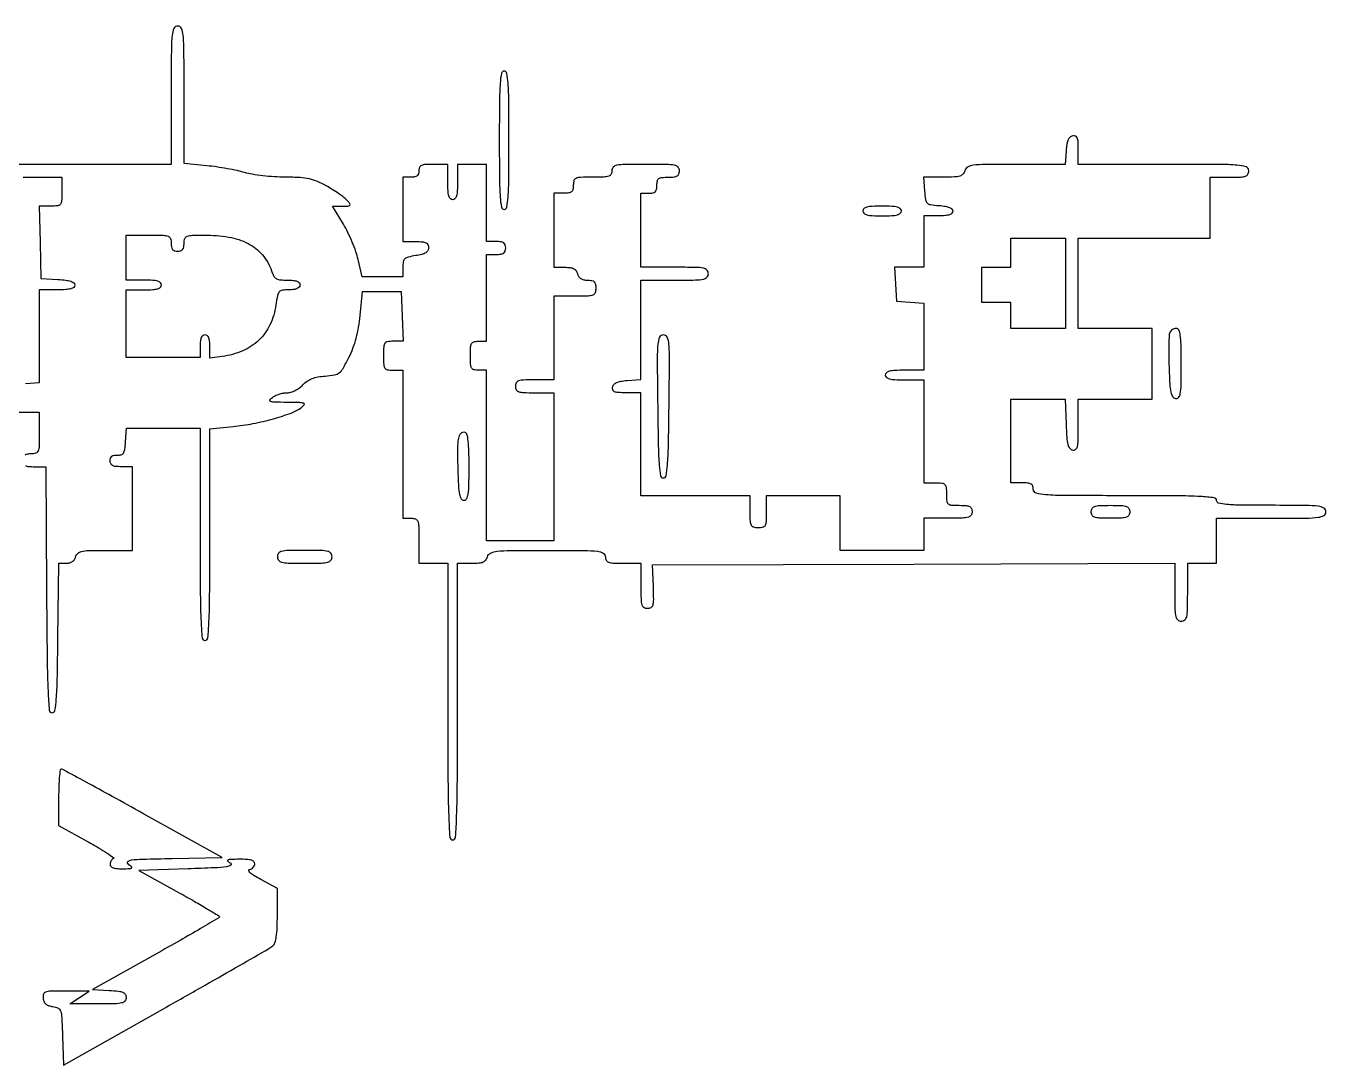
# Model space of a CAD drawing. Header units: millimetres. Extents: x -462 to 438, y -206 to 156.
# Drawn here: x 33.6 to 437.7, y -167.2 to 155.8 of the extents above; entities that cross this region are included whole.
import ezdxf

# ---------------------------------------------------------------- set-up
doc = ezdxf.new("R2010")
doc.units = ezdxf.units.MM
doc.layers.get('0').update_dxf_attribs({"lineweight": 25})

# ---------------------------------------------------------------- blocks, each defined once
blk = doc.blocks.new('compile_logo')
for points in [[(495, 315), (507, 315), (507, 310.5, -0.012021), (506.929716, 307.577037, -0.155608), (506.553736, 306.568449, -0.205757), (505.703532, 306.10466, -0.023388), (503.467249, 306), (499.934498, 306), (500.217249, 294.75), (500.5, 283.5), (505.75, 283.19774, -0.014867), (508.22247, 282.981491, -0.05124), (509.79122, 282.631741, -0.095515), (510.683785, 282.129891, -0.220508), (511, 281.44774, -0.223945), (510.678404, 280.765724, -0.108465), (509.800244, 280.315806, -0.051915), (508.195529, 280.067284, -0.012479), (505.5, 280), (500, 280), (500, 265.557498), (500, 251.114996), (495.75, 250.807498, 0.019164)], [(492.926676, 242), (500, 242), (500, 235.5, -0.006367), (499.947488, 231.376461, -0.085635), (499.653846, 229.9, -0.226921), (498.940826, 229.225912, -0.077921), (497.5, 229, 0.044917), (496.317234, 228.893532, 0.124434), (495.5625, 228.55, 0.149477)], [(495.686015, 225.393344, 0.107908), (496.671566, 225.082388, 0.022665), (498.488117, 225), (501.976235, 225), (502.238117, 186.75, 0.001068), (502.432883, 165.068985, 0.008728), (502.715858, 155.168647, 0.010237), (503.105391, 149.319995, 0.388962), (504, 148.5, 0.365041), (504.851106, 149.21691, 0.023713), (505.279126, 152.669738, 0.014211), (505.569967, 158.788637, 0.001883), (505.76843, 171.75), (506.036861, 195), (508.401799, 195, 0.062499), (509.444281, 195.130819, 0.089242), (510.290866, 195.51671, 0.095544), (510.909916, 196.149288, 0.082261), (511.289749, 197, -0.146917), (511.945571, 198.075638, -0.12961), (513.117769, 198.676602, -0.048454), (515.348614, 198.943618, -0.005574), (520.40638, 199), (529, 199), (529, 212), (529, 225), (525.5, 225, -0.02305), (523.723523, 225.081939, -0.099945), (522.71798, 225.383553, -0.169299), (522.189481, 225.956875, -0.10269), (522, 226.869736, -0.081348), (522.136953, 227.705941, -0.147322), (522.534835, 228.266566, -0.126611), (523.226265, 228.566395, -0.05266), (524.25, 228.619736, 0.077322), (525.459199, 228.74249, 0.192544), (526.161669, 229.261089, 0.105276), (526.560349, 230.371705, 0.015661), (526.807498, 232.75), (527.114996, 237), (538.557498, 237), (550, 237), (550, 204, 0.001237), (550.046276, 185.288603, 0.01012), (550.261364, 176.75, 0.013583), (550.621684, 171.794798, 0.38529), (551.5, 171, 0.385165), (552.378042, 171.794204, 0.013657), (552.738601, 176.733085, 0.01015), (552.953713, 185.246108, 0.001241), (553, 203.898509), (553, 236.797017), (560.25, 237.517025, 0.023132), (566.412091, 238.418376, 0.019993), (572.77635, 239.918471, 0.019588), (578.326151, 241.700096, 0.074487), (581.51423, 243.435555, 0.070669), (582.334609, 244.260717, 0.507519), (582.195013, 244.715368, 0.077331), (581.007729, 244.930498, 0.003777), (577, 245, -0.003952), (573.045968, 245.06995, -0.074779), (571.829614, 245.284852, -0.499548), (571.679373, 245.738109, -0.07935), (572.44113, 246.531803, -0.052843), (573.375664, 247.094499, -0.031483), (574.585953, 247.568717, -0.03124), (575.86617, 247.892928, -0.046427), (577.016816, 248, 0.072157), (578.21471, 248.173778, 0.043181), (579.556256, 248.700976, 0.04143), (580.860961, 249.489378, 0.047595), (581.953428, 250.450426, -0.051583), (583.289296, 251.606872, -0.058168), (584.783044, 252.411798, -0.050738), (586.588255, 252.924371, -0.027645), (588.877742, 253.200426, 0.025692), (591.759899, 253.536536, 0.12538), (593.249673, 254.196338, 0.097866), (594.424469, 255.565053, 0.012537), (596.252755, 259, 0.02676), (597.505407, 261.877846, 0.023514), (598.505219, 264.998917, 0.022266), (599.25377, 268.37055, 0.018663), (599.752755, 272), (600.5, 279.5), (606.5, 279.5), (612.5, 279.5), (612.792064, 271.75), (613.084129, 264), (610.042064, 264, 0.034865), (608.206983, 263.871882, 0.212344), (607.419004, 263.380185, 0.137338), (607.068604, 262.328028, 0.012128), (607, 259.5, 0.012152), (607.068508, 256.681601, 0.135673), (607.416667, 255.625, 0.212646), (608.198831, 255.130535, 0.036189), (610, 255), (613, 255), (613, 232), (613, 209), (615.5, 209, -0.0831), (616.944318, 208.758286, -0.227859), (617.660714, 208.05, -0.080329), (617.949769, 206.485599, -0.005599), (618, 202), (618, 195), (622.5, 195), (627, 195), (627, 152, 0.000926), (627.045411, 127.475396, 0.007792), (627.258721, 116.416667, 0.008452), (627.59949, 109.840694, 0.394238), (628.5, 109, 0.394238), (629.40051, 109.840694, 0.008452), (629.741279, 116.416667, 0.007792), (629.954589, 127.475396, 0.000926), (630, 152), (630, 195), (634.383369, 195, 0.0182), (636.681075, 195.083666, 0.078731), (638.006446, 195.393897, 0.133527), (638.802542, 196.002304, 0.099573), (639.289749, 197, -0.223747), (640.241856, 198.139552, -0.082061), (642.315347, 198.715139, -0.024862), (646.527465, 198.95679, -0.001899), (657.90638, 199, -0.001751), (669.440635, 198.959612, -0.025777), (673.488298, 198.722366, -0.099572), (675.332417, 198.13453, -0.272383), (676, 197, 0.118451), (676.253284, 195.945848, 0.189837), (676.9375, 195.340909, 0.077556), (678.359853, 195.061504, 0.009792), (681.5, 195), (687, 195), (687, 188, 0.00641), (687.053749, 183.807776, 0.065528), (687.32389, 182.095853, 0.191871), (687.949137, 181.300974, 0.132047), (689.068917, 181, 0.124694), (690.187223, 181.283297, 0.205481), (690.782705, 182.036068, 0.068848), (690.989653, 183.663781, 0.006307), (690.893074, 187.75), (690.648314, 194.5), (771.824157, 194.75588), (853, 195.01176), (853, 186.00588, 0.004483), (853.049055, 180.534797, 0.050192), (853.305519, 178.375735, 0.16851), (853.915362, 177.386424, 0.172815), (855, 177, 0.17273), (856.084603, 177.386209, 0.168559), (856.694444, 178.375, 0.050222), (856.950933, 180.532834, 0.004487), (857, 186), (857, 195), (861.5, 195), (866, 195), (866, 202), (866, 209), (883, 209, 0.001893), (893.804175, 209.040909, 0.027391), (897.625, 209.279412, 0.106183), (899.360902, 209.871447, 0.263491), (900, 211, 0.263491), (899.360902, 212.128553, 0.106183), (897.625, 212.720588, 0.027391), (893.804175, 212.959091, 0.001893), (883, 213, -0.002648), (873.586861, 213.049855, -0.019356), (869.083333, 213.272059, -0.039586), (866.635449, 213.685048, -0.34379), (866, 214.5, 0.37875), (865.235044, 215.36498, 0.017501), (861, 215.736842, 0.01169), (853.59572, 215.953133, 0.001456), (837.5, 216, -0.001015), (819.016921, 216.037506, -0.016502), (812.8125, 216.267544, -0.056699), (809.87964, 216.811351, -0.329776), (809, 218, 0.087745), (808.822713, 219.002462, 0.177212), (808.3125, 219.607143, 0.10769), (807.32428, 219.917816, 0.022514), (805.5, 220), (802, 220), (802, 233), (802, 246), (810.457936, 246), (818.915871, 246), (819.207936, 238.260844, 0.007606), (819.429523, 234.078501, 0.04493), (819.774202, 231.914384, 0.103223), (820.345375, 230.742338, 0.182728), (821.25, 230.18752, 0.215645), (822.160568, 230.406594, 0.173594), (822.706157, 231.265056, 0.050287), (822.950011, 233.255689, 0.005351), (823, 237.926676), (823, 246), (834.5, 246), (846, 246), (846, 257), (846, 268), (834.5, 268), (823, 268), (823, 282), (823, 296), (843.5, 296), (864, 296), (864, 305.5), (864, 315), (870, 315, 0.008455), (873.471613, 315.05871, 0.072107), (875, 315.333333, 0.188641), (875.727332, 315.939334, 0.12648), (876, 317, 0.3217), (875.153969, 318.178853, 0.062704), (872.4375, 318.731132, 0.01773), (866.647435, 318.962124, 0.001104), (849.5, 319), (823, 319), (823, 323.573324, 0.012512), (822.938153, 326.044371, 0.085527), (822.672483, 327.228612, 0.211524), (822.132212, 327.744764, 0.134077), (821.25, 327.814697, 0.135481), (820.422193, 327.407875, 0.105876), (819.826658, 326.597449, 0.065919), (819.428595, 325.268926, 0.021777), (819.192502, 323.241373), (818.885004, 319), (803.559134, 319, 0.002373), (794.025227, 318.954752, 0.029017), (790.388234, 318.708844, 0.094485), (788.586226, 318.123773, 0.206009), (787.710251, 317, -0.119707), (787.148167, 315.956423, -0.137687), (786.195165, 315.352543, -0.063111), (784.483084, 315.067292, -0.00976), (781.036122, 315), (774.885004, 315), (775.192502, 310.75, 0.017229), (775.483314, 308.034356, 0.162473), (776, 307, 0.162473), (777.034356, 306.483314, 0.017229), (779.75, 306.192502, -0.021194), (781.658853, 305.972769, -0.058471), (782.96014, 305.6073, -0.098074), (783.726986, 305.098141, -0.199886), (784, 304.442502, -0.202119), (783.721796, 303.782399, -0.116234), (782.970105, 303.330139, -0.060489), (781.628453, 303.072979, -0.017139), (779.5, 303), (775, 303), (775, 295), (775, 287), (770.44774, 287), (765.895481, 287), (766.19774, 281.75), (766.5, 276.5), (770.75, 276.192502), (775, 275.885004), (775, 265.442502), (775, 255), (769, 255, 0.010614), (765.964058, 254.935548, 0.050675), (764.25, 254.6875, 0.113455), (763.337712, 254.22303, 0.222027), (763, 253.5, 0.222027), (763.337712, 252.77697, 0.113455), (764.25, 252.3125, 0.050675), (765.964058, 252.064452, 0.010614), (769, 252), (775, 252), (775, 236), (775, 220), (778.5, 220, -0.021868), (780.627612, 219.906903, -0.176278), (781.5, 219.5, -0.176278), (781.906903, 218.627612, -0.021868), (782, 216.5, 0.022778), (782.099137, 214.324962, 0.192545), (782.535714, 213.46875, 0.165362), (783.478972, 213.079836, 0.01583), (786, 213, -0.017388), (788.150836, 212.925179, -0.098846), (789.25, 212.625, -0.184152), (789.804216, 212.021586, -0.094959), (790, 211, -0.150217), (789.669697, 209.925391, -0.180365), (788.8125, 209.316667, -0.059311), (786.968394, 209.052806, -0.005909), (782.5, 209), (775, 209), (775, 204), (775, 199), (762, 199), (749, 199), (749, 207.5), (749, 216), (737.5, 216), (726, 216), (726, 211, -0.010324), (725.93723, 207.96031, -0.105983), (725.625, 206.75, -0.217022), (724.919849, 206.180083, -0.063163), (723.5, 206, -0.063163), (722.080151, 206.180083, -0.217022), (721.375, 206.75, -0.105983), (721.06277, 207.96031, -0.010324), (721, 211), (721, 216), (704, 216), (687, 216), (687, 232), (687, 248), (682.426676, 248, -0.012512), (679.955629, 248.061847, -0.085527), (678.771388, 248.327517, -0.211524), (678.255236, 248.867788, -0.134077), (678.185303, 249.75, -0.135481), (678.592125, 250.577807, -0.105876), (679.402551, 251.173342, -0.065919), (680.731074, 251.571405, -0.021777), (682.758627, 251.807498), (687, 252.114996), (687, 267.557498), (687, 283), (697.5, 283, 0.003595), (703.966968, 283.046494, 0.043488), (706.4375, 283.297619, 0.15568), (707.560306, 283.906793, 0.193568), (708, 285, 0.193568), (707.560306, 286.093207, 0.15568), (706.4375, 286.702381, 0.043488), (703.966968, 286.953506, 0.003595), (697.5, 287), (687, 287), (687, 298.5), (687, 310), (689.5, 310, 0.045527), (690.768514, 310.115743, 0.152009), (691.5, 310.5, 0.152009), (691.884257, 311.231486, 0.045527), (692, 312.5, -0.050766), (692.138668, 313.86222, -0.189121), (692.6, 314.571429, -0.13443), (693.534425, 314.915691, -0.021436), (695.5, 315, 0.022514), (697.32428, 315.082184, 0.10769), (698.3125, 315.392857, 0.177212), (698.822713, 315.997538, 0.087745), (699, 317, 0.193568), (698.560306, 318.093207, 0.15568), (697.4375, 318.702381, 0.043488), (694.966968, 318.953506, 0.003595), (688.5, 319, 0.003595), (682.033032, 318.953506, 0.043488), (679.5625, 318.702381, 0.15568), (678.439694, 318.093207, 0.193568), (678, 317, -0.12648), (677.727332, 315.939334, -0.188641), (677, 315.333333, -0.072107), (675.471613, 315.05871, -0.008455), (672, 315, 0.007344), (668.238228, 314.944747, 0.091609), (666.85, 314.645833, 0.224968), (666.210324, 313.935971, 0.072846), (666, 312.5, -0.047675), (665.873428, 311.175563, -0.173074), (665.45, 310.458333, -0.144586), (664.613599, 310.097235, -0.030103), (663, 310), (660, 310), (660, 298.5), (660, 287), (663.383369, 287, -0.030283), (665.046564, 286.899176, -0.088252), (666.142568, 286.563573, -0.121928), (666.850345, 285.947986, -0.089365), (667.289749, 285, 0.083343), (667.68466, 284.1206, 0.103336), (668.323367, 283.493194, 0.091055), (669.227648, 283.122623, 0.051875), (670.40638, 283, -0.041855), (671.738789, 282.888267, -0.151058), (672.490638, 282.509024, -0.156397), (672.88234, 281.7808, -0.045836), (673, 280.5, -0.077921), (672.774088, 279.059174, -0.226921), (672.1, 278.346154, -0.085635), (670.623539, 278.052512, -0.006367), (666.5, 278), (660, 278), (660, 265), (660, 252), (654, 252, 0.008455), (650.528387, 251.94129, 0.072107), (649, 251.666667, 0.188641), (648.272668, 251.060666, 0.12648), (648, 250, 0.12648), (648.272668, 248.939334, 0.188641), (649, 248.333333, 0.072107), (650.528387, 248.05871, 0.008455), (654, 248), (660, 248), (660, 225), (660, 202), (649.5, 202), (639, 202), (639, 228.5), (639, 255), (636.5, 255, -0.058662), (635.093239, 255.165617, -0.210352), (634.388889, 255.7, -0.114574), (634.068074, 256.820113, -0.012699), (634, 259.5, -0.012699), (634.068074, 262.179887, -0.114574), (634.388889, 263.3, -0.210352), (635.093239, 263.834383, -0.058662), (636.5, 264), (639, 264), (639, 277.5), (639, 291), (642, 291, 0.030703), (643.500917, 291.092253, 0.116834), (644.375, 291.416667, 0.166173), (644.840542, 292.024683, 0.081208), (645, 293, 0.081208), (644.840542, 293.975317, 0.166173), (644.375, 294.583333, 0.116834), (643.500917, 294.907747, 0.030703), (642, 295), (639, 295), (639, 307), (639, 319), (634.5, 319), (630, 319), (630, 313.5, -0.01212), (629.933383, 310.752068, -0.054498), (629.681818, 309.166667, -0.118311), (629.215544, 308.316753, -0.211442), (628.5, 308, -0.211442), (627.784456, 308.316753, -0.118311), (627.318182, 309.166667, -0.054498), (627.066617, 310.752068, -0.01212), (627, 313.5), (627, 319), (622.5, 319, 0.013964), (620.020585, 318.930739, 0.090841), (618.8125, 318.638889, 0.188085), (618.214724, 318.035525, 0.102588), (618, 317, -0.07578), (617.857434, 316.064742, -0.149477), (617.4375, 315.45, -0.124434), (616.682766, 315.106468, -0.044917), (615.5, 315), (613, 315), (613, 305), (613, 295), (617, 295, -0.017917), (619.094656, 294.924914, -0.091781), (620.215867, 294.632988, -0.174633), (620.790774, 294.060213, -0.110819), (621, 293.127808, -0.12383), (620.768185, 292.206138, -0.130042), (620.130455, 291.523559, -0.078236), (618.951156, 291.018599, -0.022466), (617, 290.615991, 0.019304), (614.680704, 290.152682, 0.125877), (613.638165, 289.601673, 0.168342), (613.14302, 288.696601, 0.041784), (613, 286.988182), (613, 284), (606.65913, 284), (600.31826, 284), (599.113083, 289.385297, 0.028745), (598.410386, 291.850928, 0.014976), (597.268759, 294.837982, 0.014844), (595.909835, 297.842993, 0.02191), (594.526908, 300.385297), (591.14591, 306), (594.1954, 306, 0.011706), (595.945647, 306.040982, 0.176535), (596.49831, 306.272232, 0.356782), (596.558549, 306.700852, 0.036752), (595.92158, 307.594491, 0.054448), (595.100584, 308.389445, 0.011658), (593.503809, 309.571336, 0.012051), (591.579181, 310.859334, 0.011224), (589.549135, 312.085107, 0.023997), (586.497618, 313.645889, 0.051276), (583.9894, 314.483601, 0.042353), (581.076214, 314.879938, 0.01201), (576.5, 315.00144, -0.015165), (573.093534, 315.113396, -0.012511), (569.473148, 315.433552, -0.012702), (566.163807, 315.895269, -0.032665), (563.812843, 316.44408, 0.020294), (561.520929, 317.039221, 0.008776), (558.427829, 317.653109, 0.008668), (555.110032, 318.192065, 0.011371), (552.062843, 318.562466), (545, 319.258421), (545, 340.62921, 0.001427), (544.960839, 354.351521, 0.021905), (544.726604, 359.078651, 0.082544), (544.152277, 361.254863, 0.295163), (543, 362, 0.295956), (541.847032, 361.25203, 0.08195), (541.273256, 359.0625, 0.021776), (541.039121, 354.308586, 0.001417), (541, 340.5), (541, 319), (448, 319, 0.000278)]]:
    blk.add_lwpolyline(points, format="xyb")
for points in [[(643, 326.5, 0.002008), (643.048294, 314.472446, 0.015407), (643.267442, 308.833333, 0.027792), (643.662043, 305.69867, 0.362199), (644.5, 305, 0.362199), (645.337957, 305.69867, 0.027792), (645.732558, 308.833333, 0.015407), (645.951706, 314.472446, 0.002008), (646, 326.5, 0.002008), (645.951706, 338.527554, 0.015407), (645.732558, 344.166667, 0.027792), (645.337957, 347.30133, 0.362199), (644.5, 348, 0.362199), (643.662043, 347.30133, 0.027792), (643.267442, 344.166667, 0.015407), (643.048294, 338.527554, 0.002008)], [(756, 304.5, 0.222027), (756.337712, 303.77697, 0.113455), (757.25, 303.3125, 0.050675), (758.964058, 303.064452, 0.010614), (762, 303, 0.010614), (765.035942, 303.064452, 0.050675), (766.75, 303.3125, 0.113455), (767.662288, 303.77697, 0.222027), (768, 304.5, 0.222027), (767.662288, 305.22303, 0.113455), (766.75, 305.6875, 0.050675), (765.035942, 305.935548, 0.010614), (762, 306, 0.010614), (758.964058, 305.935548, 0.050675), (757.25, 305.6875, 0.113455), (756.337712, 305.22303, 0.222027)], [(541, 294.5, 0.044917), (541.106468, 293.317234, 0.124434), (541.45, 292.5625, 0.149477), (542.064742, 292.142566, 0.07578), (543, 292, 0.07578), (543.935258, 292.142566, 0.149477), (544.55, 292.5625, 0.124434), (544.893532, 293.317234, 0.044917), (545, 294.5, -0.085447), (545.24895, 295.946107, -0.229003), (545.972804, 296.661604, -0.07801), (547.578164, 296.943203, -0.005243), (552.25, 296.978038, -0.04854), (559.714709, 296.228827, -0.082509), (565.569036, 294.014, -0.096232), (569.786692, 290.328243, -0.090163), (572.436192, 285.25, 0.073848), (572.983325, 284.112919, 0.131409), (573.763534, 283.437444, 0.090404), (574.990978, 283.095182, 0.022908), (577.067388, 283, -0.020864), (578.917168, 282.92278, -0.070353), (580.094565, 282.654644, -0.129133), (580.753506, 282.182987, -0.174931), (581, 281.5, -0.161501), (580.779341, 280.834669, -0.129048), (580.185591, 280.360735, -0.077367), (579.153325, 280.083319, -0.027036), (577.613544, 280, 0.032718), (575.549976, 279.864825, 0.184907), (574.59748, 279.348785, 0.129054), (574.049752, 278.220423, 0.013012), (573.542295, 275.25, -0.074533), (571.710636, 269.155864, -0.091678), (568.248364, 264.342939, -0.089756), (563.228514, 261.01585, -0.068343), (556.858288, 259.254167), (553, 258.736662), (553, 262.368331, 0.023919), (552.919649, 264.047012, 0.074144), (552.646742, 265.144722, 0.129499), (552.173902, 265.767674, 0.167536), (551.5, 266, 0.164293), (550.830552, 265.773926, 0.129352), (550.357143, 265.166667, 0.075863), (550.081893, 264.104033, 0.025511), (550, 262.5), (550, 259), (538.5, 259), (527, 259), (527, 269.5), (527, 280), (532.5, 280, 0.01212), (535.247932, 280.066617, 0.054498), (536.833333, 280.318182, 0.118311), (537.683247, 280.784456, 0.211442), (538, 281.5, 0.211442), (537.683247, 282.215544, 0.118311), (536.833333, 282.681818, 0.054498), (535.247932, 282.933383, 0.01212), (532.5, 283), (527, 283), (527, 290), (527, 297), (534, 297, -0.005599), (538.485599, 296.949769, -0.080329), (540.05, 296.660714, -0.227859), (540.758286, 295.944318, -0.0831)], [(851.428774, 266.674983, 0.081639), (851.239673, 265.75856, 0.005054), (851.154817, 262.973958, 0.007383), (851.136179, 259.638791, 0.005401), (851.210159, 255.936411, 0.005597), (851.429654, 250.710065, 0.038296), (851.76276, 248.156613, 0.094554), (852.326326, 246.804171, 0.2023), (853.25, 246.188103, 0.271412), (854.178953, 246.517808, 0.135354), (854.718048, 247.691367, 0.036878), (854.953765, 250.368505, 0.003525), (855, 256.926676, 0.004415), (854.946665, 262.966155, 0.029949), (854.715426, 265.942269, 0.073502), (854.263155, 267.490785, 0.292946), (853.468615, 268, 0.078953), (852.845189, 267.90094, 0.065321), (852.237716, 267.610776, 0.066675), (851.737548, 267.181542, 0.090751)], [(692.230868, 243.75, 0.001983), (692.429726, 231.369834, 0.01483), (692.721456, 225.503189, 0.025405), (693.152987, 222.206115, 0.362157), (694, 221.5, 0.362157), (694.847013, 222.206115, 0.025405), (695.278544, 225.503189, 0.01483), (695.570274, 231.369834, 0.001983), (695.769132, 243.75, 0.001293), (695.906969, 258.244852, 0.02157), (695.732751, 263.053971, 0.085869), (695.172776, 265.240971, 0.295371), (694, 266, 0.295371), (692.827224, 265.240971, 0.085869), (692.267249, 263.053971, 0.02157), (692.093031, 258.244852, 0.001293)], [(633.5, 224.916667, -0.004892), (633.445292, 219.325041, -0.030872), (633.214, 216.486111, -0.073142), (632.769347, 214.990814, -0.291818), (632, 214.5, -0.278298), (631.231421, 214.963703, -0.074489), (630.739995, 216.369137, -0.03329), (630.420641, 218.993028, -0.005954), (630.210159, 223.924983, -0.006938), (630.098768, 230.528242, -0.043492), (630.381449, 233.888094, -0.132168), (631.091393, 235.421179, -0.308256), (632.250526, 235.749825, -0.260624), (632.848355, 235.093961, -0.028609), (633.210017, 233.012451, -0.022152), (633.4357, 229.818092, -0.006559)], [(839, 211, -0.12648), (838.727332, 209.939334, -0.188641), (838, 209.333333, -0.072107), (836.471613, 209.05871, -0.008455), (833, 209, -0.008455), (829.528387, 209.05871, -0.072107), (828, 209.333333, -0.188641), (827.272668, 209.939334, -0.12648), (827, 211, -0.12648), (827.272668, 212.060666, -0.188641), (828, 212.666667, -0.072107), (829.528387, 212.94129, -0.008455), (833, 213, -0.008455), (836.471613, 212.94129, -0.072107), (838, 212.666667, -0.188641), (838.727332, 212.060666, -0.12648)], [(574, 197, 0.165398), (574.367819, 195.918496, 0.1727), (575.3125, 195.308824, 0.052938), (577.365904, 195.05015, 0.004884), (582.5, 195, 0.004884), (587.634096, 195.05015, 0.052938), (589.6875, 195.308824, 0.1727), (590.632181, 195.918496, 0.165398), (591, 197, 0.165398), (590.632181, 198.081504, 0.1727), (589.6875, 198.691176, 0.052938), (587.634096, 198.94985, 0.004884), (582.5, 199, 0.004884), (577.365904, 198.94985, 0.052938), (575.3125, 198.691176, 0.1727), (574.367819, 198.081504, 0.165398)], [(506, 122.239682), (506, 113.479365), (515.011637, 108.493562, -0.007161), (518.397615, 106.556383, -0.013281), (521.078938, 104.873282, -0.00954), (523.061813, 103.498632, -0.61124), (523.011637, 103.170546, 0.11213), (522.624823, 102.936, 0.069915), (522.297168, 102.516244, 0.064609), (522.075573, 101.98345, 0.066375), (522, 101.416667, 0.18884), (522.24467, 100.791945, 0.118162), (522.906152, 100.350009, 0.067589), (524.048951, 100.09591, 0.023079), (525.75, 100.031803, 0.005381), (528.095889, 100.076952, 0.162431), (528.641979, 100.277563, 0.463083), (528.652381, 100.632102, 0.02123), (527.594676, 101.505622, -0.45739), (527.547256, 102.234474, -0.164667), (528.615874, 102.752516, -0.024657), (532.190185, 103.023556, -0.002164), (541.26976, 103.223818), (556.850168, 103.5), (532.16629, 117.25, 0.001195), (522.64986, 122.521315, 0.001925), (514.515573, 126.960938, 0.000307), (507.294757, 130.860267, 0.124266), (506.741207, 131, 0.381921), (506.444534, 130.734689, 0.006772), (506.217729, 128.426657, 0.013168), (506.053309, 125.598608, 0.007935)], [(559.5, 101.719591, -0.557397), (559.503809, 101.104808, -0.108212), (558.200779, 100.637423, -0.021367), (554.435291, 100.312477, -0.002659), (546.22417, 100), (530.948339, 99.5), (543.47417, 92.569874, -0.003371), (548.273879, 89.871927, -0.005475), (552.310345, 87.508072, -0.001329), (555.78908, 85.406745, -0.278255), (555.965302, 85.069874, -0.249499), (555.755861, 84.728135, -0.000507), (550.149426, 81.43615, -0.003257), (543.776639, 77.758419, -0.001994), (536.215302, 73.5), (516.5, 62.5), (521.75, 62.19774, -0.011952), (524.61895, 61.963657, -0.075035), (526.037346, 61.593761, -0.166775), (526.7392, 60.958802, -0.126897), (527, 59.94774, -0.178146), (526.614745, 58.900763, -0.163253), (525.627749, 58.306495, -0.050023), (523.494318, 58.052823, -0.004784), (518.25, 58.006589), (509.5, 58.013178), (512.5, 60), (515.5, 61.986822), (508.180449, 61.993411, 0.005007), (503.545018, 61.951161, 0.072883), (501.932919, 61.683325, 0.246527), (501.277402, 61.01702, 0.109156), (501.180449, 59.75, 0.072178), (501.487603, 58.70233, 0.11042), (502.057657, 57.951277, 0.098474), (502.946325, 57.459673, 0.048581), (504.213306, 57.187118, -0.086744), (505.815938, 56.712604, -0.201646), (506.618906, 55.782041, -0.066455), (506.975804, 53.834636, -0.004109), (507.213306, 47.948166), (507.5, 39.022095), (539.304638, 56.933949, 0.00086), (551.599166, 63.885894, 0.00133), (562.191239, 69.936561, 0.000393), (571.378335, 75.226731, 0.042396), (572.554638, 76.045346, 0.14105), (573.236092, 77.046099, 0.041727), (573.670479, 78.867139, 0.028353), (573.925412, 81.569288, 0.009344), (574, 85.560033), (574, 93.875176), (568.831108, 96.687588, -0.012555), (566.699106, 97.917971, -0.045541), (565.444419, 98.851243, -0.154955), (565.089804, 99.452645, -0.42419), (565.331108, 99.823324, 0.078145), (565.968782, 100.054172, 0.076601), (566.509763, 100.470758, 0.081519), (566.873783, 101.003986, 0.109516), (567, 101.573324, 0.211639), (566.709791, 102.228238, 0.113143), (565.922974, 102.669617, 0.057478), (564.513077, 102.913187, 0.015661), (562.25, 102.969591, 0.004949), (559.470219, 102.924276, 0.100443), (558.653082, 102.736038, 0.542776), (558.600165, 102.384978, 0.044593)]]:
    blk.add_lwpolyline(points, format="xyb", close=True)
blk.add_lwpolyline([(819, 282), (819, 268), (810.5, 268), (802, 268), (802, 272), (802, 276), (797.5, 276), (793, 276), (793, 281.5), (793, 287), (797.5, 287), (802, 287), (802, 291.5), (802, 296), (810.5, 296), (819, 296)], close=True)

msp = doc.modelspace()

# ---------------------------------------------------------------- block references
msp.add_blockref('compile_logo', (-462.28, -206.25))

doc.saveas('drawing.dxf')
